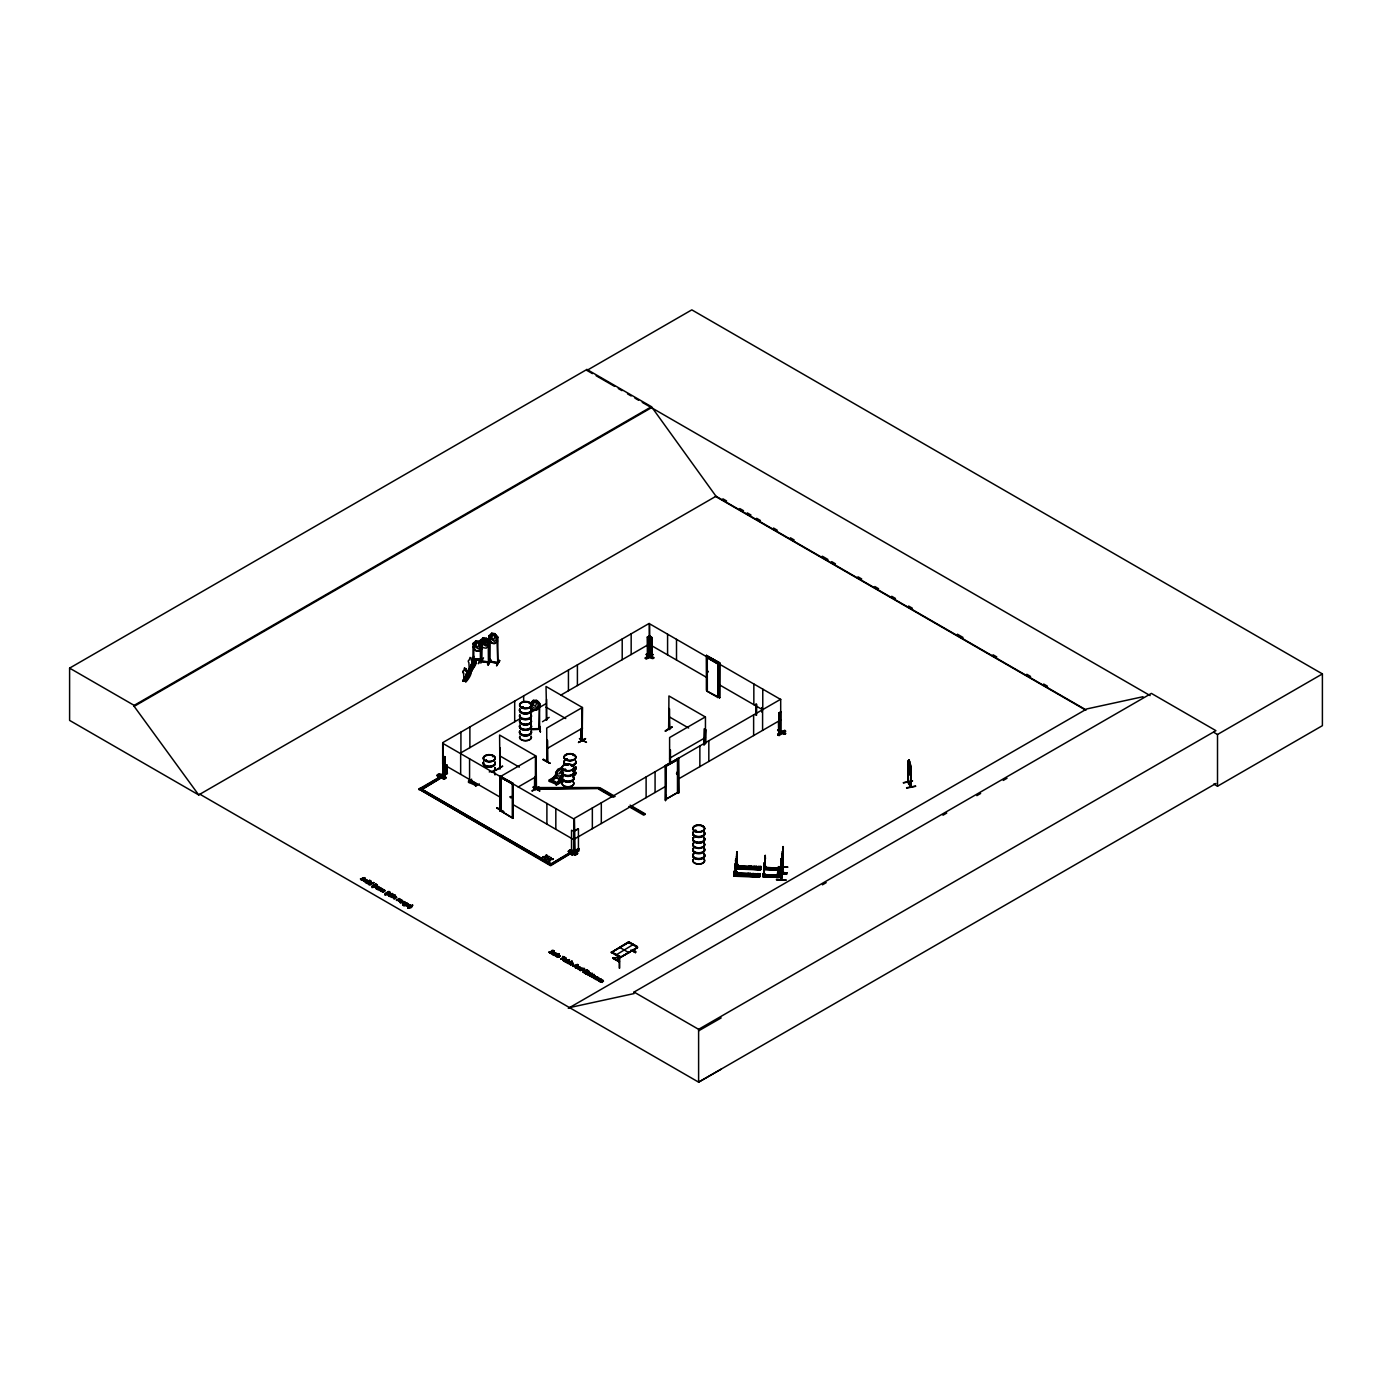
<?xml version="1.0" encoding="UTF-8"?>
<svg xmlns="http://www.w3.org/2000/svg" width="1392" height="1392" viewBox="0 0 1392 1392"><rect width="100%" height="100%" fill="white"/><g stroke="black" fill="none" stroke-linecap="round" stroke-linejoin="round"><path stroke-width="1.5" d="M735.898 860.813C735.341 894.464 736.803 849.99 735.55 860.587M736.507 856.445L736.82 867.338L736.925 852.043M764.521 866.92L764.086 875.585L763.877 868.312L765.6 868.26M765.165 867.059L765.235 859.073M765.008 868.277L765.2 860.169M403.993 904.504C405.072 901.72 410.675 905.183 406.377 902.799C401.557 902.608 407.003 906.975 404.063 904.226M734.002 871.844L736.786 871.688L734.071 871.34L734.628 872.506M734.28 872.436L734.297 871.357L734.297 873.619M735.254 864.293L737.847 864.397L735.028 864.658L735.759 874.628L735.707 861.37M735.446 863.005L734.924 868.556L760.606 869.548L760.902 866.45L758.292 866.346L757.944 869.078M736.507 855.715L736.82 867.338M762.816 876.508L762.938 873.88L763.947 875.568L763.964 864.101M763.843 874.019L763.425 873.985M764.312 866.363L764.243 864.989L764.312 865.876M764.939 860.534L765.078 861.422M765.008 856.811L765.269 855.401L765.374 858.586M765.374 859.073L765.304 857.698M734.872 864.763L735.098 864.606M762.781 873.985L764.765 873.741L764.539 876.455L764.556 875.411L762.816 875.342L780.146 875.098L778.406 875.029L778.163 877.03M781.277 869.356L781.469 865.946M781.434 870.592L781.799 872.053L782.339 865.093L781.939 867.564L781.799 866.329C781.538 876.473 781.625 858.899 781.678 866.659L781.973 861.474L782.147 863.405M782.722 859.734L782.687 857.298L782.2 862.796M735.394 864.937L736.438 865.337M735.446 872.158L734.785 872.245M736.699 855.715L736.577 854.079M736.925 854.34L736.96 852.182M763.964 866.868L765.826 866.45L763.947 866.207M764.086 864.101L764.069 862.692L764.017 868.712M764.034 867.286L764.086 868.277L763.93 866.729M765.078 860.534L765.113 859.456M781.678 866.381C782.722 845.066 779.746 890.689 781.643 864.223M782.2 863.318L782.513 859.038M777.589 872.105L787.054 872.923L777.589 872.036M776.492 879.883L786.01 880.057L776.545 879.239M781.799 865.389L781.973 862.17L781.799 866.92M765.148 856.55L765.235 855.454L764.974 859.438M781.538 869.008L781.277 870.8M782.582 862.083L782.321 863.875M366.67 880.805L364.095 881.31L367.262 880.405M734.089 873.932L734.176 872.923L759.841 874.193M735.133 866.642L735.22 865.633L760.919 866.851M735.672 865.215L735.62 864.658M759.754 875.011L759.841 873.741L757.231 873.637L756.883 876.368M737.847 864.397L737.516 868.486L737.534 866.92L734.924 866.816L760.798 867.773L760.902 866.45M762.955 875.255L764.747 874.594M764.017 867.964L781.173 868.469M779.972 876.751L762.781 876.734L779.99 876.821L762.799 876.386L763.007 874.524L780.164 875.342M781.538 874.072L782.234 865.093M782.426 859.212L782.165 864.241M782.6 867.146L782.965 862.048L782.2 865.789M781.678 869.13L781.156 872.714M782.2 865.25L781.904 868.973M368.271 884.007C369.715 886.634 367.714 880.162 372.064 883.398L373.665 882.563L372.064 883.398M579.194 969.215C581.056 972.904 578.063 966.709 582.796 968.954M735.515 861.37L735.829 858.794M465.989 680.27L466.442 673.606A2.105 1.653 26.7 0 0 466.024 670.822L465.989 670.909A2.105 1.653 26.7 0 1 466.407 673.693L466.442 673.606M471.279 669.726L471.749 663.079A2.105 1.653 26.7 0 0 471.314 660.295L471.018 657.772M385.358 895.16L385.793 893.942A4.228 2.436 0 0 1 386.68 893.212L387.95 892.69A4.472 2.575 0 0 1 389.255 892.481C390.473 888.653 381.669 896.9 385.793 893.507A4.228 2.436 0 0 1 386.68 892.777L390.038 892.446M736.612 853.296L737.134 851.747M407.665 908.036L411.44 907.514L412.363 904.887L411.44 907.079L407.682 908.019L412.293 905.339M760.589 869.635L734.959 868.312M734.959 868.016L760.554 869.461M735.15 866.346L760.885 867.199L735.167 866.172M735.22 865.824L734.906 868.364M759.771 874.715L734.071 873.602L759.771 874.541M760.815 867.773L737.273 866.781M512.291 817.713L512.291 783.905L500.911 777.328L500.998 811.188L499.885 810.892L499.745 775.97L513.178 783.383L512.882 818.392L501.016 811.084L501.016 777.502L512.708 783.661L501.016 777.502M776.527 879.622L786.01 880.04M777.589 872.488L787.054 872.941M735.55 874.628L735.985 872.801M736.612 867.338L737.047 865.511M750.584 873.619L747.974 873.236L747.626 875.968M751.628 866.329L749.035 865.946L748.687 868.678M750.584 873.341L750.236 876.09M751.628 866.05L751.297 868.799M755.491 873.828L752.881 873.445L752.55 876.177M756.552 866.537L753.942 866.155L753.611 868.886M755.491 873.55L755.143 876.299M756.552 866.259L756.204 869.008M759.841 873.741L759.51 876.925L759.841 874.002L734.176 872.923L733.845 875.846L733.862 874.106L757.613 874.924M764.765 873.741L763.007 873.793M773.952 875.011L772.229 874.768L771.986 876.595M773.726 876.838L773.952 874.837M775.274 876.734L775.501 874.907L777.241 874.976L777.014 876.803M779.468 867.912L779.224 869.565M779.903 877.099L780.146 875.098M781.19 867.808L780.964 869.809L763.843 869.443L780.964 870.122L781.382 866.137M777.38 873.793L786.845 874.28L777.345 873.985M778.389 866.99L787.907 867.146L778.424 866.659M781.852 874.472L781.051 879.779L781.19 858.586L781.486 879.831L782.234 874.42M781.904 853.714L782.269 874.872M782.234 851.434L782.217 874.872M782.878 847.067L783.191 867.842L783.278 846.597M781.695 862.257L782.078 860.343M782.774 859.334L782.687 857.42M782.321 874.489C782.078 871.096 780.686 879.396 781.538 874.019M782.861 867.286L782.6 872.175M782.095 872.645L782.948 867.268M908.263 765.635L909.202 760.937M465.154 679.348L464.476 680.009L464.911 679.139M464.911 679.331L464.197 681.019M469.261 669.395L468.878 662.592A2.105 1.653 26.7 0 1 469.295 659.947L470.044 657.372M470.113 668.665L470.426 670.631L469.539 670.387M909.237 767.27L909.446 761.528L911.203 766.522L911.238 787.263L908.158 782.078M398.443 900.955L401.122 901.511L398.547 901.129M562.925 960.515C564.125 958.636 566.979 960.637 563.603 960.289M592.105 976.819C590.156 978.176 597.185 976.54 594.106 975.67M908.263 762.346L908.854 759.841L907.862 761.476L908.193 782.704L907.741 761.407M410.483 905.705C408.848 902.764 403.228 905.409 410.466 905.548C405.229 904.226 409.248 908.68 407.786 905.044M556.208 956.374C557.705 953.015 562.699 958.027 557.305 955.434C556.191 957.974 559.81 956.635 556.852 956.53M569.589 963.856C576.131 962.272 569.05 963.821 571.538 964.482C568.214 966.013 571.433 959.662 573.33 963.786M599.952 980.96C599.343 983.326 607.747 979.603 600.074 981.186M486.347 760.815L486.104 760.38M486.713 760.571L486.243 759.736M492.733 756.778L492.977 756.482M500.876 780.982L500.911 779.607M501.033 793.562L500.876 794.641M521.617 707.327L523.235 707.014L521.565 707.432M521.809 706.823L522.974 706.997L521.617 706.823M501.033 807.395L501.033 806.125M529.43 703.325L529.117 702.925M566.144 759.649L566.648 758.71L566.788 759.562M564.021 769.846L565.622 769.324M567.031 758.762L566.788 759.806L566.561 758.762M565.622 769.846L564.821 769.045M573.365 755.595L572.965 755.299M611.419 952.441L628.714 941.758L637.414 946.717L637.501 947.691L620.223 957.365L611.453 952.006M619.805 956.635L619.475 968.362L619.144 956.635M666.176 768.593L666.229 769.654L666.368 768.61M666.176 783.487L666.246 782.2L666.316 783.47M666.229 794.867L666.368 795.563M666.176 796.085L666.229 795.11M718.637 667.029L718.672 665.654L718.672 666.925M718.672 679.574L718.672 680.845M718.707 679.661L718.672 680.601M718.516 692.955L718.637 693.512M694.973 830.989L695.461 830.311M695.896 830.084L696.261 830.989M702.716 826.709L702.386 826.5M362.407 877.934L363.034 880.04L360.371 878.926L363.364 879.97L363.086 878.091M907.845 782.217L910.925 787.315L910.612 766.105M910.768 786.48L908.158 781.312M379.233 887.852C379.964 883.642 364.895 891.82 375.718 883.92C380.033 885.521 373.943 887.33 377.493 885.26M376.118 888.148L377.162 886.808L379.268 887.696M396.65 897.283C391.326 899.11 400.078 895.3 393.223 896.97C395.171 901.72 392.126 895.648 396.598 897.457M410.483 905.27L409.631 906.54L407.786 905.479M560.019 955.66L559.149 956.93L557.305 955.434M573.33 963.351L572.477 964.621L570.633 963.542M468.077 675.712L466.859 675.294M384.801 894.83L387.95 892.272A4.472 2.575 0 0 1 389.255 892.046L390.021 892.028M407.665 907.601L410.692 907.445L412.902 905.2M496.944 807.673L503.66 811.884M543.002 759.754L550.136 763.39L543.315 759.162M550.084 763.303L543.28 759.527M736.786 851.643L736.89 855.158M363.469 881.032L365.191 879.883L367.157 880.457M597.272 977.254C601.849 978.559 592.383 981.569 598.804 977.88M552.485 954.042L554.521 954.112L553.146 953.224L551.858 954.129L553.407 954.755L552.05 953.189L555.164 953.259L553.842 952.424L554.956 953.868M635.57 951.31L632.542 950.179L635.396 952.615L635.657 951.658M751.158 867.564C751.436 865.25 747.661 868.243 749.696 866.607M773.726 867.912L773.813 868.799M773.447 868.051L774.665 868.103M773.43 875.881L772.751 876.09M773.43 876.02L772.664 875.342M908.645 770.385L909.098 769.115L909.846 772.473L909.811 767.392L909.115 768.175L908.384 764.974L908.611 770.402M476.969 641.538L475.994 645.61L477.961 647.228L478.987 644.67L477.004 641.486M484.155 638.458L483.181 642.53L485.147 644.131L486.173 641.59L484.12 638.51M677.017 772.125L676.599 773.482M677.295 773.708C676.895 775.849 678.722 772.856 676.512 773.534M470.374 668.856L469.487 668.96M545.438 858.412L546.76 855.071L545.455 857.211L542.654 856.793L545.542 856.411M545.438 858.829L546.76 855.071M549.805 861.352L551.128 857.594M546.221 854.758L545.542 856.846L542.654 857.228M549.266 861.039L550.588 857.281M544.898 858.516L545.455 856.776M649.699 656.693L647.141 657.877L649.49 655.754M781.156 731.774L778.633 733.654M781.121 732.575C775.309 736.507 784.879 729.008 778.894 733.114M579.194 969.65C581.769 965.369 588.851 971.251 580.69 970.102M569.519 961.889C570.007 958.009 567.779 965.074 565.831 962.116M553.772 954.547L555.808 953.276L553.807 952.406M566.875 959.662L564.63 961.576L562.925 959.836L566.231 959.645L564.908 958.81L566.144 960.167L563.621 960.567L565.57 960.08M909.446 770.333L909.446 764.817L910.838 769.915L909.898 771.446L908.785 769.654L907.741 764.695L908.767 763.147L910.281 769.028L909.62 772.316L908.263 768.088M383.914 891.402C383.722 890.027 378.537 891.228 384.436 890.515C379.285 894.047 387.898 890.897 383.583 889.697M383.496 890.306L382.156 889.001L383.566 889.958M500.198 747.974L499.902 768.836L499.589 735.046L535.433 755.734L535.433 789.629L536.059 788.446L536.442 789.351L536.111 755.96L500.267 776.666M500.267 768.697L499.397 768.506M546.464 719.507L546.725 719.351M546.36 720.221L546.638 699.393M546.725 720.099L546.029 686.482L581.856 707.171L581.856 719.577M535.276 788.429L598.891 788.22M581.021 729.495L581.282 740.039M669.622 728.816L668.63 729.391L668.926 708.511L669.604 729.599L669.535 708.859M473.715 658.555L473.941 643.574L472.88 643.626L475.96 640.79L479.057 641.312L481.058 643.904M473.837 643.748L473.019 643.609M475.96 640.79L474.481 646.375L478.483 649.003L480.466 647.384L479.057 641.312M462.892 681.193L463.988 679.853L463.571 673.136A2.105 1.653 26.7 0 1 463.954 670.561L464.493 667.969M463.536 673.206L463.571 673.136A2.105 1.653 26.7 0 1 463.988 670.492M489.166 645.314L486.191 648.185L483.094 647.663L480.083 643.817L480.083 640.529L481.145 640.546L480.919 661.461L481.214 659.773M465.989 668.734L464.458 668.038M480.223 640.598L481.023 640.72M475.942 650.69L472.88 646.915L475.942 650.69L479.022 651.212L482.102 648.394L479.005 651.073M473.837 656.258L471.644 661.235M488.418 661.931L488.261 641.66C491.707 645.627 482.693 630.193 487.652 644.305L485.669 645.923L481.667 643.295L483.128 637.762L480.049 640.598M463.484 681.297C471.592 665.933 472.149 666.055 463.136 680.114L463.849 679.192L463.362 680.879L465.937 681.314M468.599 670.735L468.93 668.612L471.731 669.796M465.746 681.662L470.966 672.005L467.921 671.501L465.694 675.903L467.921 671.327C476.464 669.256 464.893 684.377 466.181 680.636M468.217 670.666L473.228 660.782L476.273 661.304L471.644 671.222M469.295 669.308L468.199 670.648M471.001 665.376L473.228 660.782M471.714 671.222L468.443 670.474L473.785 661.165M463.884 681.367L468.512 671.605M473.819 661.061L469.191 670.822L474.063 661.304L472.984 661.13M465.119 679.661L465.172 681.088M473.228 660.974C484.346 659.408 459.012 684.829 475.925 661.618M470.618 672.145L465.554 681.523M470.722 671.083L475.681 661.374M488.714 639.241L491.828 642.895C495.239 646.079 500.963 636.492 494.839 643.556L491.759 643.034L488.731 639.189L488.731 635.9L489.758 635.9L489.619 661.966L489.688 635.883M466.007 681.715L470.966 671.831M476.273 661.304L471.314 671.188L471.488 670.091M489.758 635.9L488.836 635.953M491.776 633.134L490.297 638.719L494.299 641.347L496.283 639.711L494.873 633.656L491.759 633.186L488.714 635.953M481.04 658.416L478.343 663.723L480.988 658.451M483.476 657.824L480.849 663.131M494.786 633.778L497.866 637.258L496.909 637.084L497.797 663.358L497.866 637.258M490.036 658.99L487.461 663.914M491.098 660.104L487.983 665.341L490.75 660.034M496.857 662.627L497.953 662.366L488.749 661.078M499.711 660.626L496.579 665.446M782.53 872.627L782.565 851.452M781.486 879.761L781.19 858.586M376.066 886.304L373.195 886.565M581.943 720.308L582.1 741.188L582.778 740.057M552.589 952.372C547.004 955.138 550.71 949.64 554.294 951.589M379.233 887.435L378.659 888.392M559.497 769.271L551.423 780.355M562.351 771.934L559.062 773.865L562.786 768.262M563.447 772.577L561.794 775.083L559.045 776.249L557.583 775.396L557.392 772.543M556.817 783.47L563.221 773.656M556.974 783.609L563.395 773.778M557.392 783.853L562.577 775.518M909.689 764.974L908.663 763.164L907.636 764.713M908.872 769.637L909.898 771.446L910.89 769.811M910.699 773.134L909.707 774.77L907.775 768.001M910.838 773.204L909.811 774.752L908.785 772.925M511.073 796.398L510.655 797.79L510.098 796.781M510.881 797.129L511.108 797.477M707.728 672.058L707.693 670.979M708.197 671.71L707.101 671.483L707.293 669.848M611.453 952.302L628.714 942.036L637.258 946.595M611.68 952.528L620.223 957.661L637.501 947.395L620.641 957.226M613.315 957.94L619.44 961.837L613.263 958.601L613.454 957.574M635.396 952.598L630.889 949.988M647.141 657.877L649.49 656.519L653.039 658.486L654.205 657.807L650.69 655.893M442.969 776.753L442.987 742.475L649.264 623.372L649.42 656.972L650.221 656.328L647.402 657.703M781.173 732.001L778.772 733.619M377.354 885.556L375.788 884.425L374.744 885.469M368.358 883.659L371.89 883.137M676.825 773.447L677.225 774.578M613.28 958.009L618.048 957.348L618.848 961.072M618.901 955.886L617.926 957.574L619.092 956.217M575.801 968.014C584.396 960.689 567.779 967.475 574.618 966.187L575.801 968.014L578.15 964.847M751.036 867.703L750.758 866.642M749.975 874.994L749.174 873.828L748.061 874.768M572.825 965.874L576.236 966.657L578.15 965.282M576.236 966.657L577.576 964.517M575.296 967.736L575.975 966.97M595.358 977.027L594.106 976.105M446.762 764.817L446.641 773.221M578.863 848.546L550.606 865.737L418.905 789.055L550.606 865.093L578.863 848.546L574.165 850.93M530.143 703.673L533.31 700.315L536.529 700.28L539.696 703.465L539.696 706.753L536.529 710.111L533.31 710.146L531.205 708.093M530.143 703.743L533.362 700.385L531.796 706.179L533.884 708.076L535.972 708.006L538.025 706.005L538.025 703.534C532.701 696.679 541.627 703.673 538.826 703.517M531.187 708.023L533.362 710.129L536.477 710.042L539.591 706.718M592.209 976.993L594.784 977.375L592.801 977.149M436.844 775.518L444.031 779.102L436.844 775.518C438.706 770.994 450.538 777.71 443.822 779.276M575.244 855.123L577.576 853.366L575.244 855.14L568.267 851.399L575.453 854.984M555.739 952.981L553.111 954.929M596.072 976.94L593.671 977.584M362.494 878.23C369.106 879.553 362.372 875.655 363.242 879.205C357.17 881.049 365.4 878.752 367.244 880.649M379.129 887.609C370.62 884.825 380.729 893.768 374.9 885.573M582.604 739.865L582.152 741.188L582.535 707.397L546.708 728.086L546.865 761.528L546.934 740.788M444.866 777.832L442.482 776.44L443.387 775.048M418.905 789.699L442.708 775.535M574.165 851.695L574.774 850.564L573.017 850.651L550.606 864.223L573.017 851.295L574.2 851.991M574.2 851.243L574.235 852.235L578.428 849.555L578.428 828.866L574.409 830.92L578.185 828.727M374.744 885.034L376.623 884.929M569.38 961.628C562.385 964.256 572.825 959.105 565.831 961.698M559.045 770.037L562.368 767.305L557.896 769.324L555.704 772.682L555.791 777.362L558.07 778.685L562.403 776.51M363.155 878.387L365.174 878.944M539.574 728.59L531.013 728.851M378.328 887.644L376.919 886.826M394.649 897.161L395.954 897.91L394.284 897.301M409.631 906.54L409.909 905.705M409.526 906.105C410.605 904.017 406.255 905.113 409.77 905.392M559.149 956.93C558.853 954.216 557.983 954.999 559.062 956.478M572.477 964.621C572.129 961.889 571.346 962.69 572.373 964.169M602.753 981.273L601.344 980.455M565.552 769.741L564.352 770.037M571.694 765.548L571.573 765.339A6.003 3.463 0 0 0 575.731 761.198M611.68 952.058L620.641 956.652M472.288 664.523L473.454 664.715M467.956 675.642L466.964 675.642M366.496 880.631C360.946 880.301 370.533 880.684 363.469 880.788M470.374 671.901L466.181 681.523L463.136 681.019M401.122 901.076C395.676 901.111 404.759 901.233 400.444 899.824M401.557 901.25C400.792 895.63 393.449 903.199 399.139 898.466M780.738 732.801L780.686 699.254L574.409 818.339L575.122 851.504L574.409 850.86M376.571 887.035C375.805 890.01 378.902 888.792 381.147 889.07M570.633 963.125C570.337 964.969 572.303 966.17 569.572 963.838M600.996 981.082L602.127 982.474M568.267 851.417C571.399 847.015 571.625 853.644 577.001 854.079M749.783 875.116L750.044 874.176M403.958 903.008C405.176 900.989 395.415 903.46 405.072 901.894C400.861 906.018 406.029 901.059 403.245 902.051M579.263 968.258C580.481 966.239 570.72 968.71 580.377 967.144C575.749 971.825 583.196 964.36 576.097 967.753M446.606 773.204L446.606 773.952M444.97 757.161L442.743 755.891L444.97 757.161L444.97 777.867L442.743 776.579M652.152 658.538L652.117 637.553L649.907 636.283L651.891 637.693L652.378 658.399L649.907 656.972M444.97 777.867L442.708 776.301L439.315 778.354L437.958 777.571L442.865 774.578M438.062 777.571L442.987 774.596M439.141 777.867L445.875 773.952L439.315 778.354M648.272 656.119L644.879 658.103L646.253 658.886C651.961 658.207 652.552 652.604 652.813 654.919M649.455 656.276L652.378 657.859M573.748 831.529L573.661 852.2M780.686 712.06L780.581 732.714M573.817 852.304L571.277 850.042L573.434 851.365M571.277 850.042L571.277 850.79M573.974 831.389L571.538 830.258L571.538 850.947L573.922 852.026M570.842 853.853L577.576 850.025L570.842 854.288L572.199 855.071C587.476 846.719 572.06 850.686 571.016 854.27M778.685 730.574L778.65 731.67L778.459 722.744M784.34 730.417L785.697 731.635L779.033 735.481C772.786 732.836 797.216 726.259 777.937 734.802M777.78 734.384L784.514 730.539L777.78 734.819M589.999 974.609C589.025 979.655 599.778 970.537 590.591 976.558M549.179 717.385L542.497 721.717M495.97 770.194L502.703 766.261M579.716 738.543L586.484 742.388L579.403 738.63M581.247 729.356L581.021 740.248L582.1 740.648M585.51 738.734L578.48 742.493L585.527 738.804M535.746 769.028L535.798 789.716M496.944 808.108L503.33 812.18M533.293 787.106L539.678 790.76M534.824 787.907L535.433 788.237M532.144 791.074L539.069 787.315M532.092 790.708L538.739 786.741M665.306 731.078L672.023 727.146M665.393 731.183L672.075 726.85L665.393 730.765M703.917 744.946L704.161 728.869M704.543 743.311L704.77 729.217M670.213 749.766L670.213 763.738M704.839 743.746L705.448 729.425L705.674 743.519M705.083 743.885L705.674 729.565M488.331 661.687L497.727 663.323M488.331 662.453L489.044 660.835M647.35 637.049L649.507 636.074L647.35 637.049L647.367 658.016M647.332 653.962L646.184 654.675L653.039 658.486M649.264 655.893L647.367 657.25M444.239 775.013L446.762 773.552M444.483 775.135L447.006 773.674L447.006 764.956M778.772 712.93L780.929 711.956L778.772 712.93L778.894 733.862M778.772 729.878L777.902 730.33M574.774 851.33L578.863 849.294M784.601 734.158L785.61 733.654L780.39 730.817M780.912 732.383L784.462 734.35L785.627 733.671M716.01 496.248L198.691 794.919L69.6 720.395L69.6 668.125L586.919 369.454L651.473 406.708L716.01 496.248L1085.621 709.642M586.919 369.454L586.919 370.411L691.807 309.859L1322.4 673.919L1322.4 725.667L1217.513 786.219L1213.754 784.044M69.6 668.125L134.154 705.379L651.473 406.708M721.195 1069.195L698.61 1082.141L199.909 794.223L198.691 794.919L134.154 706.353L651.473 407.682M520.069 718.672L460.926 752.811L460.926 732.122M531.118 712.286L546.047 703.656M560.976 695.043L649.264 644.061M418.905 789.055L442.621 775.361L443.926 776.127L421.532 789.699L443.926 776.127M468.547 781.016L475.803 784.183L475.803 785.453L468.547 782.269L468.547 781.016L471.679 779.207M468.547 782.269L471.679 780.477M475.803 784.183L475.612 786.132L479.353 783.957M706.666 655.301L706.84 691.058L717.941 697.549L718.637 663.566L707.258 656.989L707.327 690.85L706.37 690.293L706.37 655.475L719.803 662.888L719.507 697.879L719.351 663.149L706.544 655.771M546.708 748.774L582.535 728.086M706.37 655.475L719.803 662.888M518.189 787.002L536.111 776.666M365.696 882.232L369.837 880.353L366.131 882.928M365.696 882.667L369.837 880.353M366.809 882.876L370.864 881.084L367.244 883.572M366.809 883.311L370.864 881.084M549.248 779.99L556.487 783.157L556.487 784.427L549.248 781.243L549.248 779.99L555.478 776.388M370.168 884.059C372.708 880.196 367.157 885.66 369.785 884.285M555.669 783.174L551.336 780.668L551.336 779.398L556.017 776.701M371.699 883.607L368.915 883.955L371.699 883.172M373.665 882.563L369.506 884.442M549.248 781.243L555.478 777.641M369.959 885.138L373.665 882.98M551.336 780.668L557.583 777.067M499.885 810.892L500.215 776.092M372.169 886.408L375.718 883.92M373.039 886.008C377.858 887.069 371.212 886.008 374.361 885.26L375.161 886.895L372.169 885.973M563.777 780.773L556.295 785.105L556.487 783.157M563.238 779.207L557.113 782.739L551.336 779.398M555.808 783.557L563.777 779.52M557.113 784.009L561.707 781.347M380.242 887.557L378.032 889.784M377.58 889.523L380.695 887.818M380.695 888.253L381.182 889.088M380.851 890.984L382.713 889.888L379.337 890.114L382.452 888.844L382.904 890.149L380.851 891.419M379.337 890.549L382.452 888.844M382.365 892.289L385.062 890.671L383.496 889.888M389.168 894.047C394.91 892.724 381.669 897.005 389.499 892.898M386.837 894.882L389.951 893.159M390.404 893.977L389.551 893.821M392.144 893.386C389.76 896.465 396.076 890.845 389.047 896.152C387.272 894.917 393.031 892.62 392.492 895.491C396.198 894.116 385.253 897.997 392.126 894.847M388.612 895.891L392.666 893.681M392.422 894.586L394.806 895.213L392.753 894.847M389.76 896.57L392.492 895.491M391.274 897.005L395.432 895.126M391.274 897.44L395.432 895.561M392.892 897.77L395.102 898.466M396.476 900.015L398.825 899.18L402.236 900.224L400.165 902.573L402.41 901.094L400.426 900.241M396.476 900.433L400.043 899.98M401.47 900.868L398.669 900.589L400.009 902.155M400.809 902.938C403.106 898.727 407.821 904.052 402.445 903.878M535.537 788.638L600.196 787.889L615.142 796.502M611.401 795.006L600.196 788.533L535.537 789.281M408.239 904.156C405.542 907.741 400.183 904.156 405.472 904.8M405.855 904.591C407.908 899.11 404.202 908.524 402.706 904.643M405.472 905.235L403.193 904.817M408.239 903.721L404.62 904.469L407.317 903.739M406.725 905.757L408.935 906.453M406.69 905.566L408.935 906.888M669.604 758.24L705.448 737.551M665.237 765.583L678.67 758.17L678.67 793.005L677.486 793.336L677.486 759.527L666.107 766.105L665.515 800.591L665.237 765.583L666.211 766.157L677.452 759.754L665.62 765.809L665.515 800.591M574.409 839.045L666.263 786.01M679.331 778.459L780.686 719.942M678.67 793.005L678.2 758.309M630.628 806.96L645.001 814.407L643.696 815.155L628.766 806.525M548.987 952.285C552.815 955.156 549.631 948.004 554.294 951.154C551.058 947.952 553.303 957.174 548.987 951.867M553.807 952.841L555.739 953.416M552.554 953.746L554.521 953.694M556.609 953.433L556.974 954.512C561.376 952.215 549.562 957.296 556.609 953.868M556.904 953.607L559.288 954.216L558.018 953.607M558.853 954.442L557.339 953.851L558.853 954.007M554.242 955.573L556.974 954.512M556.365 956.339L558.47 956.826M556.243 956.147L558.47 957.261M562.646 956.374L565.918 957.783L564.874 958.792M562.646 956.809L565.918 958.218M560.715 958.879L564.317 957.348L565.5 958.462L564.317 957.766L560.715 959.314L563.847 957.07M560.715 959.314L563.847 957.505M564.874 959.227L566.805 959.801L564.178 961.315M565.256 961.507L569.415 959.627L568.093 960.811M565.256 961.942L569.415 959.627M567.971 963.073L572.129 961.176L568.406 963.751M567.971 963.49L572.129 961.176M576.097 968.188C578.515 964.204 583.109 969.371 577.75 969.145M581.073 969.876C582.465 967.231 577.61 971.39 582.604 968.989M613.35 951.38L626.644 943.706M580.429 970.694L584.57 968.38M583.074 971.79L586.624 969.737L588.851 971.024L585.301 973.495C579.368 969.076 588.085 976.192 585.719 972.834L583.979 971.825L587.337 971.755L583.979 971.825M583.074 972.225L586.624 970.172L588.851 971.459M586.676 970.694L585.701 971.251L586.676 970.259L588.886 972.503L586.624 969.737M585.788 973.791L588.886 972.068M586.223 974.035L589.46 973.46L587.424 974.731L589.477 972.938L588.224 972.886M587.424 974.731L590.086 973.565L588.886 972.503M587.424 974.296L590.138 973.008L588.607 972.677M590.887 973.234C590.191 973.182 594.227 974.139 591.269 974.313C589.756 977.027 587.424 975.27 590.887 973.652M592.418 973.217L588.92 975.287L590.225 975.427M632.455 950.927L635.674 952.459M590.138 976.297L593.253 974.591M593.392 978.176L596.002 977.097L594.193 975.148M595.898 976.523L594.088 975.653M592.766 976.853L594.784 976.94M596.107 979.742L598.125 978.298L594.454 978.367L597.116 976.819L598.734 978.176M594.454 978.802L597.568 977.08M596.107 979.307L598.125 978.037L597.272 977.689M600.909 979.533L601.327 979.255A2.071 1.201 0 0 0 600.683 978.837L597.673 979.672L599.186 981.343L597.655 980.055L600.787 979.359L599.935 981.795M600.056 981.569L602.162 982.056M600.996 980.647C604.633 983.744 603.902 978.506 600.892 980.212M568.301 1008.313L1086.821 708.928L1143.041 696.713M634.056 992.061L1151.375 693.39L1215.929 730.661L698.61 1029.332L634.056 992.061L634.056 993.575L569.502 1007.617M822.411 884.825L826.187 882.65M942.958 815.225L946.734 813.05M976.871 795.65L980.629 793.475M1003.232 780.425L1007.008 778.25M1213.772 732.331L1217.513 734.489L1322.4 673.919M1215.929 783.47L698.61 1082.141L698.61 1029.332M698.61 1030.846L721.195 1017.9M717.941 663.967L706.84 657.476L717.941 663.967L717.941 697.549M706.892 672.249L707.884 671.483M512.256 796.537L512.256 797.929M706.84 691.058L719.803 697.723M501.016 811.084L512.117 817.591M446.258 773.012L447.441 772.891M446.258 773.761L447.441 773.43M647.854 657.772L647.593 637.188M565.1 769.619L564.073 769.741M628.297 942.471L637.414 947.291M628.297 942.749L629.602 942.749M653.231 658.294L646.184 654.24M473.106 665.324L472.427 664.61M480.431 661.096L480.31 640.407M489.114 662.053L480.31 660.574M489.34 662.592L480.223 661.287L489.253 662.801L489.253 641.903M750.845 867.616L749.122 867.268M748.635 873.898L748.757 875.237M749.783 874.907L748.304 874.837M538.756 729.112L539.626 728.364L539.644 729.304L539.522 703.238L538.774 729.356M577.367 965.387L572.825 966.292M620.449 957.035L619.527 957.035M619.44 961.193L613.106 957.766M908.263 764.8L909.62 769.045L910.281 765.739L908.872 759.962L908.193 761.424M909.011 764.26L909.115 769.759M903.338 782.704L912.491 780.773M903.46 782.861L912.473 781.069M906.575 787.75L915.588 786.045M750.619 867.703L749.209 867.425M445.666 774.178L444.622 773.604L445.718 773.882M535.207 776.423L534.511 788.794L535.676 789.229M531.013 729.617L539.644 729.304L531.083 729.356L530.996 703.482M546.221 856.358L548.987 856.776L546.134 857.159M542.654 856.793L548.987 856.776M550.588 858.881L553.355 859.299L550.484 859.664M549.823 859.717L547.004 859.299L553.355 859.299M546.134 856.724L548.987 856.358M547.004 859.299L549.91 858.934M547.004 859.734L549.91 859.369M550.484 859.247L553.355 858.864M511.49 797.268L510.185 796.885M619.388 961.837L613.541 958.427M748.896 874.054L749.905 874.263M530.248 703.708L531.013 703.743M539.383 726.032L540.392 731.931L539.522 726.415M535.537 787.576L598.891 787.576L598.891 789.281L611.958 796.833M764.051 867.616L781.208 868.051M781.173 868.347L764.069 867.268L763.895 869.008M763.877 868.051L781.138 868.66M781.034 869.461L763.877 869.217L780.999 869.93M762.99 875.029L780.146 875.272M733.845 874.315L736.455 874.42M473.106 658.416L482.137 659.704L472.932 658.399M489.044 662.801L488.923 635.761M782.495 858.429L782.582 860.639M781.451 865.354L781.538 867.564M782.06 867.46C782.321 872.018 783.052 864.084 783.365 867.355M781.277 875.812L781.016 874.367M380.294 888.479L381.634 888.392M389.551 893.386L390.839 893.681M399.191 899.389L400.531 899.719M599.656 980.612L598.316 980.177L600.909 979.968M599.656 981.047C596.194 980.699 600.387 977.497 601.553 979.968M400.009 901.72L399.139 901.285L401.122 901.511M564.473 960.724L562.994 960.202M571.329 765.931L571.451 765.948A5.916 3.41 0 0 0 575.644 761.842M489.044 661.6L497.884 663.079M567.71 961.037L568.945 961.681L566.126 962.063M377.702 888.427L376.188 887.835M395.067 898.884L393.762 898.484M564.839 960.497L563.621 960.132M594.036 977.793L592.801 976.714L595.132 976.732M483.094 637.832L486.208 638.284L489.236 642.13L488.279 641.938M475.96 650.638L479.057 651.16M499.745 660.695L496.579 665.881L499.31 660.226M471.001 665.185L474.046 665.707M471.975 669.117L471.975 670.022L468.443 669.587M465.694 675.729L468.739 676.234M908.193 781.364L908.489 782.652L908.002 761.633M531.083 729.304L531.205 729.008M553.233 954.494L552.711 953.329L554.869 953.485M649.907 656.224L652.378 657.65L649.716 656.415M442.969 775.692L445.405 777.049M534.963 788.655L534.824 777.937M774.561 868.156L773.5 868.695M442.934 776.023L444.97 776.806M443.074 776.475L442.987 755.038M445.022 777.954L444.674 776.98M472.932 659.147L473.106 643.435M446.153 777.919L438.88 774.248M570.494 849.694L577.576 853.366M577.576 853.801L570.302 849.851L577.297 853.853M784.757 734.123L777.606 730.121L784.462 734.35M581.021 740.231L581.63 727.859M502.373 766.174L496.074 769.863M532.962 787.193L539.765 791.074M496.892 807.743L503.695 811.536M651.891 658.399L649.681 657.111L649.629 623.825L780.686 699.48M778.111 734.959L779.137 735.585M571.468 850.234L573.434 852.113M571.538 850.947L573.748 852.217L573.748 818.948L442.691 743.293L442.691 763.982L500.876 797.581M586.919 370.411L592.453 373.613M596.141 375.736L614.585 386.384M618.274 388.525L621.963 390.647M627.496 393.849L631.185 395.972M634.874 398.095L638.563 400.235M642.251 402.358L1150.157 695.6M722.866 498.806L726.607 500.963M739.744 508.55L743.502 510.707M747.243 512.882L751.001 515.04M756.622 518.294L760.38 520.469M773.517 528.038L777.258 530.213M790.395 537.799L794.153 539.957M822.289 556.208L827.927 559.462M831.668 561.62L835.426 563.795M857.942 576.793L861.7 578.95M874.82 586.537L878.578 588.712M891.715 596.281L895.456 598.456M908.593 606.042L912.352 608.2M957.383 634.195L963.003 637.449M993.018 654.779L996.776 656.937M1026.791 674.267L1030.55 676.442M1043.669 684.029L1047.428 686.186M715.401 496.335L1085.864 710.216M649.629 644.513L705.97 677.034M718.864 684.481L762.764 709.833L762.764 689.127M704.77 716.636L668.926 695.948L668.734 729.408M668.926 716.636L688.64 728.016M546.029 707.171L565.744 718.55M630.071 805.133L645.001 813.746M631.933 806.855L645.001 814.407M598.891 788.638L613.82 797.268M557.983 769.428L555.739 772.717L555.895 777.293L558.053 778.528M499.589 755.752L519.303 767.131M499.745 775.97L513.004 783.487L512.882 818.392M500.998 777.449L512.221 783.94M513.77 805.011L573.748 839.654M442.621 776.005L443.926 776.771M632.455 950.266L635.396 951.971M557.339 953.851L557.705 954.929M556.226 953.642L558.088 954.721M585.701 970.816L587.337 971.755M590.521 973.443L592.47 974.574M557.653 955.225L559.062 956.043M570.981 962.916L572.373 963.734M575.14 965.596L576.236 966.239M369.889 881.066L370.864 881.519M391.691 893.647L392.666 894.116M394.284 896.866L395.693 897.683M408.117 904.852L409.526 905.67M376.571 887.47L378.415 888.096M649.855 657.302L649.907 636.283M578.741 851.034L572.199 855.053M534.528 788.829L534.598 778.076M381.147 888.635L379.929 888.705M585.214 738.56L578.533 742.406M553.79 951.884L551.928 951.188L552.554 952.563M494.873 633.656L497.884 637.501M479.005 641.399L480.971 643.939M618.1 957.383L619.092 960.776M908.767 759.858L909.881 761.65M910.89 766.574L910.768 787.228M909.307 767.375L908.785 763.199M566.875 960.097L565.326 958.966M365.226 879.135C361.294 874.367 364.495 886.774 367.244 880.214M611.419 951.867L611.453 952.859M556.243 956.565L557.896 954.773L560.019 956.078M764.956 861.718L765.148 868.295M736.037 858.794L736.107 860.099M915.588 786.323L906.61 788.116M539.87 726.398L540.357 731.879M1217.513 734.489L1217.513 786.219M782.948 846.58L782.948 865.198M779.015 713.069L779.015 733.758M778.302 867.86L778.076 869.513M776.562 867.79L776.336 869.443M775.013 867.721L774.787 869.374M773.291 867.651L773.047 869.304M765.826 866.45L765.6 869.165L765.617 868.121M762.955 873.497L763.025 875.568M762.59 709.694L762.59 730.382M762.12 707.501L762.12 711.817M761.876 707.641L761.876 711.956M756.743 704.404L756.517 715.331M756.134 704.056L756.134 714.844M755.908 704.195L755.908 714.966M753.838 683.977L753.838 704.683M753.629 714.862L753.629 735.568M736.786 871.688L736.786 873.045M736.768 871.897L736.455 875.777L736.472 874.211M735.359 864.067L735.254 867.164L735.133 864.049M734.071 871.34L733.967 874.437M719.507 663.062L719.507 697.879M708.824 740.735L708.824 761.424M705.448 743.398L705.448 716.863L669.604 737.551L669.604 764.086M704.161 738.839L704.161 744.807M699.863 745.903L699.863 766.609M678.374 757.996L678.374 792.831M676.512 639.346L676.512 660.034M670.439 749.905L670.439 763.86M669.848 750.253L669.848 764.225M667.586 634.195L667.586 654.884M655.075 771.777L655.075 792.466M646.114 776.945L646.114 797.651M635.483 951.536L632.734 950.753M633.43 944.385L615.508 955.312M631.168 633.83L631.168 654.518M628.958 952.72L619.997 947.552M622.207 638.998L622.207 659.686M601.309 802.819L601.309 823.507M594.036 977.358L593.827 978.437M592.801 974.33L592.853 975.253M592.348 807.986L592.348 828.675M581.856 727.72L581.873 741.049M577.402 664.854L577.402 685.56M568.441 670.039L568.441 690.728M556.295 783.835L556.295 785.105M555.826 808.595L555.826 829.301M553.772 954.112L553.564 955.173M550.658 779.798L550.658 781.051M549.788 780.286L549.788 781.556M547.543 740.44L547.543 761.215L547.3 740.3M546.899 803.462L546.899 824.151M523.653 695.896L523.653 702.107M514.692 701.081L514.692 721.769M500.041 775.796L500.041 810.631M482.05 646.862L481.841 659.895M475.612 784.862L475.612 786.132M469.887 726.937L469.887 747.643M469.957 780.808L469.957 782.078M469.539 668.873L469.487 670.474M469.661 674.407L466.616 674.076M469.574 758.814L469.574 779.503M468.93 668.612L468.93 669.517M469.087 781.312L469.087 782.582M466.424 680.34L463.623 679.157M466.024 668.96L465.989 670.909M460.665 753.664L460.665 774.352M445.196 757.022L445.214 778.006M400.374 901.511L400.165 902.573M393.536 894.586L393.605 895.7L391.274 893.925M370.342 880.788L370.394 881.797M134.154 705.379L134.154 706.353M703.969 837.706A6.003 3.463 0 0 1 698.749 842.908A6.003 3.463 0 0 1 693.547 837.706M703.882 838.071A5.916 3.41 0 0 1 698.749 843.187A5.916 3.41 0 0 1 693.634 838.071M703.9 842.647A5.933 3.428 0 0 1 698.749 847.798A5.933 3.428 0 0 1 693.616 842.647M703.9 842.856A5.933 3.428 0 0 1 698.749 847.989A5.933 3.428 0 0 1 693.616 842.856M703.969 831.998A6.003 3.463 0 0 1 698.749 837.201A6.003 3.463 0 0 1 693.547 831.998M703.9 837.097A5.933 3.428 0 0 1 698.749 842.23A5.933 3.428 0 0 1 693.616 837.097M703.9 832.346A5.933 3.428 0 0 1 698.749 837.479A5.933 3.428 0 0 1 693.616 832.346M703.969 837.41A6.003 3.463 0 0 1 698.749 842.612A6.003 3.463 0 0 1 693.547 837.41M703.969 831.703A6.003 3.463 0 0 1 698.749 836.905A6.003 3.463 0 0 1 693.547 831.703M703.9 831.389A5.933 3.428 0 0 1 698.749 836.522A5.933 3.428 0 0 1 693.616 831.389M703.969 853.975A6.003 3.463 0 0 1 698.749 859.177A6.003 3.463 0 0 1 693.547 853.975M703.882 854.34A5.916 3.41 0 0 1 698.749 859.456A5.916 3.41 0 0 1 693.634 854.34M703.865 858.812A5.899 3.41 0 0 1 698.749 863.927A5.899 3.41 0 0 1 693.651 858.812M703.865 843.378A5.899 3.393 0 0 1 698.749 848.476A5.899 3.393 0 0 1 693.651 843.378M703.9 859.125A5.933 3.428 0 0 1 698.749 864.258A5.933 3.428 0 0 1 693.616 859.125M703.9 848.633A5.933 3.428 0 0 1 698.749 853.766A5.933 3.428 0 0 1 693.616 848.633M703.9 853.383A5.933 3.428 0 0 1 698.749 858.516A5.933 3.428 0 0 1 693.616 853.383M703.969 853.679A6.003 3.463 0 0 1 698.749 858.899A6.003 3.463 0 0 1 693.547 853.679M703.969 847.972A6.003 3.463 0 0 1 698.749 853.174A6.003 3.463 0 0 1 693.547 847.972M703.9 847.676A5.933 3.428 0 0 1 698.749 852.809A5.933 3.428 0 0 1 693.616 847.676M573.173 776.666A6.003 3.463 0 0 1 567.953 781.869A6.003 3.463 0 0 1 562.751 776.666M573.086 777.032A5.933 3.428 0 0 1 567.953 782.165A5.933 3.428 0 0 1 562.82 777.032M573.104 781.608A5.933 3.428 0 0 1 567.953 786.758A5.933 3.428 0 0 1 562.82 781.608M573.086 781.817A5.916 3.41 0 0 1 567.953 786.95A5.916 3.41 0 0 1 562.838 781.817M573.173 770.663A6.003 3.463 0 0 1 567.953 775.866A6.003 3.463 0 0 1 562.751 770.663M573.086 776.075A5.916 3.41 0 0 1 567.953 781.19A5.916 3.41 0 0 1 562.838 776.075M573.086 771.325A5.916 3.41 0 0 1 567.953 776.44A5.916 3.41 0 0 1 562.838 771.325M573.173 776.371A6.003 3.463 0 0 1 567.953 781.573A6.003 3.463 0 0 1 562.751 776.371M573.086 770.35A5.933 3.428 0 0 1 567.953 775.501A5.933 3.428 0 0 1 562.82 770.35M575.731 761.494A6.003 3.463 0 0 1 571.486 765.739M565.691 764.852A6.003 3.463 0 0 1 564.734 760.658M566.927 765.113A6.003 3.463 0 0 1 564.734 760.363M565.744 765.148A5.916 3.41 0 0 1 564.212 761.842M575.662 760.885A5.933 3.428 0 0 1 571.468 765.078M568.406 765.078A5.933 3.428 0 0 1 564.212 760.885M575.644 766.592A5.916 3.41 0 0 1 572.895 770.437M575.731 766.905A6.003 3.463 0 0 1 572.947 770.82M575.644 767.549A5.916 3.41 0 0 1 572.895 771.394M575.627 772.021A5.899 3.393 0 0 1 572.878 775.831M575.731 767.201A6.003 3.463 0 0 1 572.947 771.116M575.662 772.351A5.933 3.428 0 0 1 572.895 776.197M531.205 719.89A5.899 3.41 0 0 1 525.497 724.188A5.899 3.41 0 0 1 519.79 719.89M531.205 709.711A5.916 3.41 0 0 1 525.497 714.026A5.916 3.41 0 0 1 519.773 709.711M531.222 708.754A5.933 3.428 0 0 1 525.497 713.069A5.933 3.428 0 0 1 519.773 708.754M531.222 715.436A5.933 3.428 0 0 1 525.497 719.734A5.933 3.428 0 0 1 519.773 715.436M531.292 715.088A6.003 3.463 0 0 1 525.497 719.455A6.003 3.463 0 0 1 519.686 715.088M531.205 714.479A5.916 3.41 0 0 1 525.497 718.777A5.916 3.41 0 0 1 519.773 714.479M531.292 709.381A6.003 3.463 0 0 1 525.497 713.748A6.003 3.463 0 0 1 519.686 709.381M531.292 709.085A6.003 3.463 0 0 1 525.497 713.452A6.003 3.463 0 0 1 519.686 709.085M531.222 720.221A5.933 3.428 0 0 1 525.497 724.536A5.933 3.428 0 0 1 519.773 720.221M531.205 720.743A5.899 3.41 0 0 1 525.497 725.041A5.899 3.41 0 0 1 519.79 720.743M531.239 736.281A5.933 3.428 0 0 1 525.497 740.596A5.933 3.428 0 0 1 519.755 736.281M531.239 720.447A5.933 3.428 0 0 1 525.497 724.762A5.933 3.428 0 0 1 519.755 720.447M531.205 725.998A5.916 3.41 0 0 1 525.497 730.295A5.916 3.41 0 0 1 519.773 725.998M531.205 725.041A5.916 3.41 0 0 1 525.497 729.338A5.916 3.41 0 0 1 519.773 725.041M531.205 731.705A5.916 3.41 0 0 1 525.497 736.003A5.916 3.41 0 0 1 519.773 731.705M531.292 731.357A6.003 3.463 0 0 1 525.497 735.724A6.003 3.463 0 0 1 519.686 731.357M531.292 731.061A6.003 3.463 0 0 1 525.497 735.428A6.003 3.463 0 0 1 519.686 731.061M531.205 730.748A5.916 3.41 0 0 1 525.497 735.046A5.916 3.41 0 0 1 519.773 730.748M531.292 725.65A6.003 3.463 0 0 1 525.497 730.017A6.003 3.463 0 0 1 519.686 725.65M531.292 725.354A6.003 3.463 0 0 1 525.497 729.721A6.003 3.463 0 0 1 519.686 725.354M531.222 736.49A5.933 3.428 0 0 1 525.497 740.805A5.933 3.428 0 0 1 519.773 736.49M494.96 762.868A5.916 3.41 0 0 1 489.236 767.166A5.916 3.41 0 0 1 483.529 762.868M494.978 761.911A5.933 3.428 0 0 1 489.236 766.209A5.933 3.428 0 0 1 483.511 761.911M495.047 762.52A6.003 3.463 0 0 1 489.236 766.888A6.003 3.463 0 0 1 483.442 762.52M495.047 762.224A6.003 3.463 0 0 1 489.236 766.592A6.003 3.463 0 0 1 483.442 762.224M494.96 767.618A5.916 3.41 0 0 1 489.236 771.916M495.047 767.932A6.003 3.463 0 0 1 492.246 771.847M494.978 768.575A5.933 3.428 0 0 1 492.211 772.421M495.047 768.227A6.003 3.463 0 0 1 492.246 772.142M494.978 773.152A5.933 3.428 0 0 1 494.978 774.926M494.96 773.343A5.916 3.41 0 0 1 495.152 774.23M733.915 875.133L733.81 876.177L759.493 877.221L759.58 876.212L733.932 875.255M734.976 867.842L734.872 868.886L760.554 869.93L760.641 868.921L734.924 867.895M482.38 639.937L483.981 642.686L482.293 644.966L484.486 643.226L486.695 645.697L485.025 642.843L486.643 640.738L484.538 642.269L482.502 639.92M534.389 700.855L533.38 705.118L535.415 706.336L536.477 703.586L534.389 700.855M492.785 633.865L491.811 637.954L493.777 639.554L494.804 637.014L492.82 633.812M578.428 848.807L577.715 849.659L578.428 848.807M652.761 654.449L645.905 658.625L652.813 654.484M676.877 792.988L665.62 799.391L676.877 792.988M473.141 658.938L481.945 660.626L473.106 658.955M759.562 876.682L733.897 875.603L759.562 876.734M475.786 662.261L472.741 661.757L475.786 662.261M475.455 662.905L472.41 662.401L475.455 662.905M474.968 663.88L471.923 663.358L474.968 663.88M474.533 664.732L471.488 664.228L474.533 664.732M470.479 672.806L467.434 672.301L470.479 672.806M470.148 673.45L467.103 672.945L470.148 673.45M469.226 675.277L466.181 674.755L469.226 675.277M476.429 783.766L470.635 780.425L470.635 781.695L476.429 785.036L476.429 783.766M551.911 864.328L420.21 788.307L551.911 864.328M695.809 831.268A5.899 3.41 0 0 0 704.665 828.327A5.899 3.41 0 0 0 695.809 825.369A5.899 3.41 0 0 0 695.809 831.268M695.809 831.755A5.899 3.393 0 0 0 704.648 828.797A5.899 3.393 0 0 0 695.809 825.856A5.899 3.393 0 0 0 695.809 831.755M695.791 831.476A5.933 3.428 0 0 0 704.7 828.501A5.933 3.428 0 0 0 695.791 825.526A5.933 3.428 0 0 0 695.791 831.476M565.013 770.246A5.899 3.41 0 0 0 573.869 767.288A5.899 3.41 0 0 0 565.013 764.33A5.899 3.41 0 0 0 565.013 770.246M565.013 770.716A5.899 3.393 0 0 0 573.852 767.775A5.899 3.393 0 0 0 565.013 764.817A5.899 3.393 0 0 0 565.013 770.716M565.744 759.423A5.933 3.428 0 0 0 575.662 757.892A5.933 3.428 0 0 0 568.406 753.698A5.933 3.428 0 0 0 565.744 759.423M565.761 759.893A5.899 3.41 0 0 0 575.644 758.362A5.899 3.41 0 0 0 568.406 754.186A5.899 3.41 0 0 0 565.761 759.893M566.962 760.136A5.933 3.428 0 0 0 575.87 757.161A5.933 3.428 0 0 0 566.962 754.203A5.933 3.428 0 0 0 566.962 760.136M522.522 707.815A5.933 3.428 0 0 0 531.431 704.857A5.933 3.428 0 0 0 522.522 701.881A5.933 3.428 0 0 0 522.522 707.815M522.539 708.302A5.916 3.41 0 0 0 531.413 705.344A5.916 3.41 0 0 0 522.539 702.386A5.916 3.41 0 0 0 522.539 708.302M522.522 708.023A5.933 3.428 0 0 0 531.431 705.048A5.933 3.428 0 0 0 522.522 702.09A5.933 3.428 0 0 0 522.522 708.023M486.278 760.989A5.933 3.428 0 0 0 495.187 758.014A5.933 3.428 0 0 0 486.278 755.056A5.933 3.428 0 0 0 486.278 760.989M486.295 761.441A5.899 3.393 0 0 0 495.134 758.501A5.899 3.393 0 0 0 486.295 755.543A5.899 3.393 0 0 0 486.295 761.441M486.278 761.18A5.933 3.428 0 0 0 495.187 758.205A5.933 3.428 0 0 0 486.278 755.247A5.933 3.428 0 0 0 486.278 761.18"/></g></svg>
